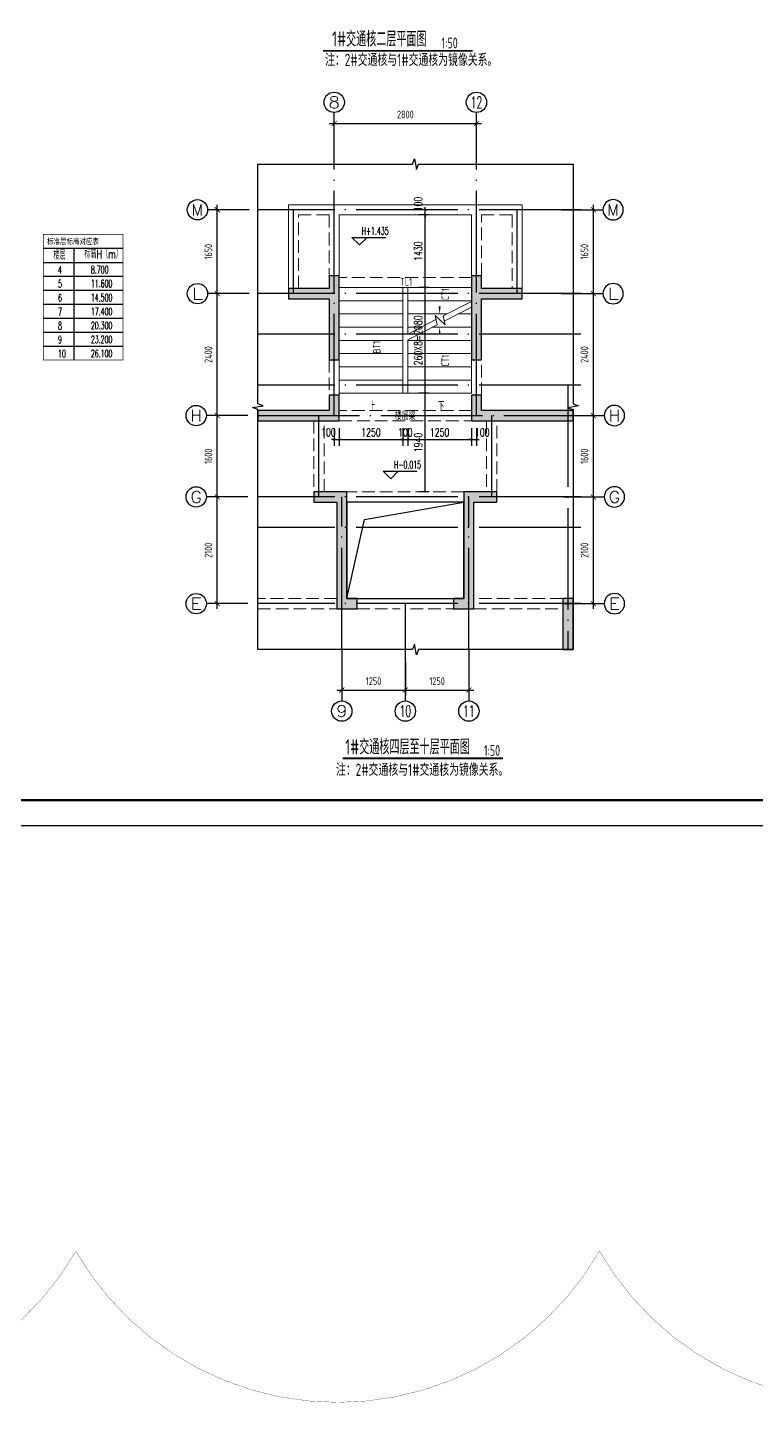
# Model space of a CAD drawing. Extents: x -461650 to 361314, y 245336 to 769729.
# Drawn here: x 219629 to 233973, y 692722 to 719778 of the extents above; entities that cross this region are included whole.
import ezdxf
from ezdxf.enums import TextEntityAlignment as Align

# ---------------------------------------------------------------- set-up
doc = ezdxf.new("R2010")
doc.units = 0
doc.header["$LTSCALE"] = 1000
doc.linetypes.add('DASH', pattern=[0.35, 0.25, -0.1])
doc.linetypes.add('DOTE', pattern=[2.42, 2, -0.2, 0.02, -0.2])
doc.layers.get('0').update_dxf_attribs({"linetype": 'CONTINUOUS'})
doc.layers.get('DEFPOINTS').update_dxf_attribs({"linetype": 'CONTINUOUS'})
for name, color, linetype in [('-TK', 7, 'CONTINUOUS'), ('A-AXIS_TEXT', 7, 'CONTINUOUS'), ('A-DOTE', 10, 'DOTE'), ('AXIS', 3, 'CONTINUOUS'), ('C-Sheet-图框', 101, 'CONTINUOUS'), ('DIM_ELEV', 3, 'CONTINUOUS'), ('DIM_SYMB', 3, 'CONTINUOUS'), ('PUB_TEXT', 2, 'CONTINUOUS'), ('S-D洞口', 4, 'CONTINUOUS'), ('S-L主梁线', 4, 'DASH'), ('S-Q墙填充', 252, 'CONTINUOUS'), ('S-Q墙实线', 6, 'CONTINUOUS'), ('S-Y一般标注', 3, 'CONTINUOUS'), ('TEXT', 2, 'CONTINUOUS'), ('尺寸标注', 86, 'CONTINUOUS')]:
    doc.layers.add(name, color=color, linetype=linetype)
doc.layers.add('AXIS_TEXT', color=7, linetype='CONTINUOUS', lineweight=20)
doc.layers.add('STAIR', color=2, linetype='CONTINUOUS', lineweight=18)
doc.layers.add('审图修改', color=2, linetype='CONTINUOUS', plot=False)
doc.styles.add('_TCH_AXIS', font='COMPLEX', dxfattribs={"bigfont": 'GBCBIG'})
doc.styles.add('_TCH_DIM', font='SIMPLEX.shx', dxfattribs={"width": 0.7, "bigfont": 'GBCBIG.shx'})
doc.styles.add('_TCH_DIM_T3', font='SIMPLEX', dxfattribs={"width": 0.705882, "bigfont": 'GBCBIG'})
doc.styles.add('COMPLEX', font='COMPLEX')
doc.styles.add('TSSD_DIMENSION', font='Tssdeng.shx', dxfattribs={"width": 0.7, "bigfont": 'tssdchn.shx'})
doc.styles.add('TSSD_REIN', font='tssdeng.shx', dxfattribs={"width": 0.7, "height": 300, "bigfont": 'tssdchn.shx'})
doc.styles.add('宋体', font='', dxfattribs={"height": 50})
doc.styles.get('宋体').set_extended_font_data('SimSun')
doc.dimstyles.new('_TCH_ARCH&&50', dxfattribs={"dimtxt": 157.5, "dimasz": 50, "dimexe": 125, "dimexo": 150, "dimgap": 58.75, "dimtad": 1, "dimdec": 0, "dimzin": 0, "dimdsep": 46, "dimtxsty": '_TCH_DIM_T3', "dimblk": 'ARCHTICK', "dimcen": 0.09, "dimclrt": 7, "dimazin": 0, "dimtfac": 1, "dimtdec": 0, "dimtix": 1, "dimtmove": 2, "dimatfit": 3, "dimldrblk": 'ARCHTICK', "dimfxl": 0, "dimtolj": 1, "dimtzin": 0, "dimarcsym": 0})
doc.dimstyles.new('TSSD_100_100$0', dxfattribs={"dimtxt": 300, "dimasz": 80, "dimexe": 100, "dimexo": 250, "dimgap": 100, "dimtad": 1, "dimdec": 0, "dimzin": 0, "dimdsep": 46, "dimtxsty": 'TSSD_DIMENSION', "dimblk": 'ARCHTICK', "dimcen": 0, "dimdle": 100, "dimclrd": 3, "dimclre": 3, "dimclrt": 7, "dimadec": 0, "dimazin": 0, "dimtfac": 1, "dimtdec": 0, "dimtix": 1, "dimtmove": 2, "dimatfit": 3, "dimldrblk": 'ARCHTICK', "dimfxl": 0, "dimtolj": 1, "dimtzin": 0, "dimarcsym": 0})

# ---------------------------------------------------------------- blocks, each defined once
blk = doc.blocks.new('_ArchTick')
at = {"color": 0, "linetype": 'ByBlock', "const_width": 0.15}
blk.add_lwpolyline([(-0.5, -0.5), (0.5, 0.5)], dxfattribs=at)
blk = doc.blocks.new('*D1391')
at = {"layer": 'DEFPOINTS', "color": 0}
for p in [(228363, 712041), (228463, 712041), (228463, 711674)]:
    blk.add_point(p, dxfattribs=at)
at = {"layer": '尺寸标注', "color": 0, "lineweight": -2}
for p, q in [((228363, 711891), (228363, 711549)), ((228463, 711891), (228463, 711549)), ((228363, 711674), (228313, 711674)), ((228363, 711674), (228463, 711674)), ((228463, 711674), (228513, 711674))]:
    blk.add_line(p, q, dxfattribs=at)
at = {"layer": '尺寸标注', "color": 0, "lineweight": -2, "xscale": 50, "yscale": 50, "zscale": 50}
blk.add_blockref('_ArchTick', (228363, 711674), dxfattribs=at)
at = {"layer": '尺寸标注', "color": 0, "lineweight": -2, "xscale": 50, "yscale": 50, "zscale": 50, "rotation": 180}
blk.add_blockref('_ArchTick', (228463, 711674), dxfattribs=at)
at = {"layer": '尺寸标注', "color": 7, "insert": (228577, 711811), "char_height": 157.5, "attachment_point": 5, "style": '_TCH_DIM_T3'}
blk.add_mtext('\\A1;100', dxfattribs=at)
blk = doc.blocks.new('*D1392')
at = {"layer": 'DEFPOINTS', "color": 0}
for p in [(227113, 712041), (228363, 712041), (228363, 711674)]:
    blk.add_point(p, dxfattribs=at)
at = {"layer": '尺寸标注', "color": 0, "lineweight": -2}
for p, q in [((227113, 711891), (227113, 711549)), ((228363, 711891), (228363, 711549)), ((227113, 711674), (228363, 711674))]:
    blk.add_line(p, q, dxfattribs=at)
at = {"layer": '尺寸标注', "color": 0, "lineweight": -2, "xscale": 50, "yscale": 50, "zscale": 50, "rotation": 180}
blk.add_blockref('_ArchTick', (227113, 711674), dxfattribs=at)
at = {"layer": '尺寸标注', "color": 0, "lineweight": -2, "xscale": 50, "yscale": 50, "zscale": 50}
blk.add_blockref('_ArchTick', (228363, 711674), dxfattribs=at)
at = {"layer": '尺寸标注', "color": 7, "insert": (227738, 711811), "char_height": 157.5, "attachment_point": 5, "style": '_TCH_DIM_T3'}
blk.add_mtext('\\A1;1250', dxfattribs=at)
blk = doc.blocks.new('*D1393')
at = {"layer": 'DEFPOINTS', "color": 0}
for p in [(227013, 712041), (227113, 712041), (227113, 711674)]:
    blk.add_point(p, dxfattribs=at)
at = {"layer": '尺寸标注', "color": 0, "lineweight": -2}
for p, q in [((227013, 711891), (227013, 711549)), ((227113, 711891), (227113, 711549)), ((227013, 711674), (226963, 711674)), ((227013, 711674), (227113, 711674)), ((227113, 711674), (227163, 711674))]:
    blk.add_line(p, q, dxfattribs=at)
at = {"layer": '尺寸标注', "color": 0, "lineweight": -2, "xscale": 50, "yscale": 50, "zscale": 50}
blk.add_blockref('_ArchTick', (227013, 711674), dxfattribs=at)
at = {"layer": '尺寸标注', "color": 0, "lineweight": -2, "xscale": 50, "yscale": 50, "zscale": 50, "rotation": 180}
blk.add_blockref('_ArchTick', (227113, 711674), dxfattribs=at)
at = {"layer": '尺寸标注', "color": 7, "insert": (227063, 711811), "char_height": 157.5, "attachment_point": 5, "style": '_TCH_DIM_T3'}
blk.add_mtext('\\A1;100', dxfattribs=at)
blk = doc.blocks.new('*D1394')
at = {"layer": 'DEFPOINTS', "color": 0}
for p in [(225763, 712041), (227013, 712041), (227013, 711674)]:
    blk.add_point(p, dxfattribs=at)
at = {"layer": '尺寸标注', "color": 0, "lineweight": -2}
for p, q in [((225763, 711891), (225763, 711549)), ((227013, 711891), (227013, 711549)), ((225763, 711674), (227013, 711674))]:
    blk.add_line(p, q, dxfattribs=at)
at = {"layer": '尺寸标注', "color": 0, "lineweight": -2, "xscale": 50, "yscale": 50, "zscale": 50, "rotation": 180}
blk.add_blockref('_ArchTick', (225763, 711674), dxfattribs=at)
at = {"layer": '尺寸标注', "color": 0, "lineweight": -2, "xscale": 50, "yscale": 50, "zscale": 50}
blk.add_blockref('_ArchTick', (227013, 711674), dxfattribs=at)
at = {"layer": '尺寸标注', "color": 7, "insert": (226388, 711811), "char_height": 157.5, "attachment_point": 5, "style": '_TCH_DIM_T3'}
blk.add_mtext('\\A1;1250', dxfattribs=at)
blk = doc.blocks.new('*D1395')
at = {"layer": 'DEFPOINTS', "color": 0}
for p in [(225663, 712041), (225763, 712041), (225763, 711674)]:
    blk.add_point(p, dxfattribs=at)
at = {"layer": '尺寸标注', "color": 0, "lineweight": -2}
for p, q in [((225663, 711891), (225663, 711549)), ((225763, 711891), (225763, 711549)), ((225663, 711674), (225613, 711674)), ((225663, 711674), (225763, 711674)), ((225763, 711674), (225813, 711674))]:
    blk.add_line(p, q, dxfattribs=at)
at = {"layer": '尺寸标注', "color": 0, "lineweight": -2, "xscale": 50, "yscale": 50, "zscale": 50}
blk.add_blockref('_ArchTick', (225663, 711674), dxfattribs=at)
at = {"layer": '尺寸标注', "color": 0, "lineweight": -2, "xscale": 50, "yscale": 50, "zscale": 50, "rotation": 180}
blk.add_blockref('_ArchTick', (225763, 711674), dxfattribs=at)
at = {"layer": '尺寸标注', "color": 7, "insert": (225550, 711811), "char_height": 157.5, "attachment_point": 5, "style": '_TCH_DIM_T3'}
blk.add_mtext('\\A1;100', dxfattribs=at)
blk = doc.blocks.new('*D1396')
at = {"layer": 'DEFPOINTS', "color": 0}
for p in [(227454, 716191), (227682, 716191), (227682, 716091)]:
    blk.add_point(p, dxfattribs=at)
at = {"layer": '尺寸标注', "color": 0, "lineweight": -2}
for p, q in [((227532, 716191), (227329, 716191)), ((227454, 716191), (227454, 716241)), ((227454, 716091), (227454, 716191)), ((227532, 716091), (227329, 716091)), ((227454, 716091), (227454, 716041))]:
    blk.add_line(p, q, dxfattribs=at)
at = {"layer": '尺寸标注', "color": 0, "lineweight": -2, "xscale": 50, "yscale": 50, "zscale": 50}
for p, rotation in [((227454, 716191), 270), ((227454, 716091), 90)]:
    blk.add_blockref('_ArchTick', p, dxfattribs=dict(at, rotation=rotation))
at = {"layer": '尺寸标注', "color": 7, "insert": (227316, 716304), "char_height": 157.5, "attachment_point": 5, "rotation": 90, "style": '_TCH_DIM_T3'}
blk.add_mtext('\\A1;100', dxfattribs=at)
blk = doc.blocks.new('*D1397')
at = {"layer": 'DEFPOINTS', "color": 0}
for p in [(227454, 716091), (227682, 716091), (227682, 714661)]:
    blk.add_point(p, dxfattribs=at)
at = {"layer": '尺寸标注', "color": 0, "lineweight": -2}
for p, q in [((227532, 716091), (227329, 716091)), ((227454, 714661), (227454, 716091)), ((227532, 714661), (227329, 714661))]:
    blk.add_line(p, q, dxfattribs=at)
at = {"layer": '尺寸标注', "color": 0, "lineweight": -2, "xscale": 50, "yscale": 50, "zscale": 50}
for p, rotation in [((227454, 716091), 90), ((227454, 714661), 270)]:
    blk.add_blockref('_ArchTick', p, dxfattribs=dict(at, rotation=rotation))
at = {"layer": '尺寸标注', "color": 7, "insert": (227316, 715376), "char_height": 157.5, "attachment_point": 5, "rotation": 90, "style": '_TCH_DIM_T3'}
blk.add_mtext('\\A1;1430', dxfattribs=at)
blk = doc.blocks.new('*D1398')
at = {"layer": 'DEFPOINTS', "color": 0}
for p in [(227454, 714661), (227682, 714661), (227682, 712581)]:
    blk.add_point(p, dxfattribs=at)
at = {"layer": '尺寸标注', "color": 0, "lineweight": -2}
for p, q in [((227532, 714661), (227329, 714661)), ((227454, 712581), (227454, 714661)), ((227532, 712581), (227329, 712581))]:
    blk.add_line(p, q, dxfattribs=at)
at = {"layer": '尺寸标注', "color": 0, "lineweight": -2, "xscale": 50, "yscale": 50, "zscale": 50}
for p, rotation in [((227454, 714661), 90), ((227454, 712581), 270)]:
    blk.add_blockref('_ArchTick', p, dxfattribs=dict(at, rotation=rotation))
at = {"layer": '尺寸标注', "color": 7, "insert": (227316, 713621), "char_height": 157.5, "attachment_point": 5, "rotation": 90, "style": '_TCH_DIM_T3'}
blk.add_mtext('\\A1;260X8=2080', dxfattribs=at)
blk = doc.blocks.new('*D1399')
at = {"layer": 'DEFPOINTS', "color": 0}
for p in [(227454, 712581), (227682, 712581), (227682, 710641)]:
    blk.add_point(p, dxfattribs=at)
at = {"layer": '尺寸标注', "color": 0, "lineweight": -2}
for p, q in [((227532, 712581), (227329, 712581)), ((227454, 710641), (227454, 712581)), ((227532, 710641), (227329, 710641))]:
    blk.add_line(p, q, dxfattribs=at)
at = {"layer": '尺寸标注', "color": 0, "lineweight": -2, "xscale": 50, "yscale": 50, "zscale": 50}
for p, rotation in [((227454, 712581), 90), ((227454, 710641), 270)]:
    blk.add_blockref('_ArchTick', p, dxfattribs=dict(at, rotation=rotation))
at = {"layer": '尺寸标注', "color": 7, "insert": (227316, 711611), "char_height": 157.5, "attachment_point": 5, "rotation": 90, "style": '_TCH_DIM_T3'}
blk.add_mtext('\\A1;1940', dxfattribs=at)
blk = doc.blocks.new('20210810.16290393')
at = {"layer": 'STAIR'}
for p, q in [((2600, 3510), (0, 3510)), ((0, 3510), (0, 2080)), ((2600, 2080), (2600, 3510)), ((0, 0), (0, 2080)), ((0, 2080), (1250, 2080)), ((0, 2080), (2600, 2080)), ((1250, 0), (1250, 2080)), ((1250, 0), (1250, 2080)), ((2600, 2080), (1350, 2080)), ((1350, 2080), (1350, 1165)), ((1350, 2080), (1350, 1165)), ((2600, 2080), (2600, 1807)), ((0, 1820), (1250, 1820)), ((2600, 1820), (1350, 1820)), ((2600, 1807), (2044, 1522)), ((2600, 1695), (2066, 1420)), ((2600, 1695), (2600, 0)), ((0, 1560), (1250, 1560)), ((2119, 1560), (1350, 1560)), ((1902, 1449), (1350, 1165)), ((2082, 1347), (1884, 1530)), ((1884, 1530), (1924, 1347)), ((2044, 1522), (2082, 1347)), ((2600, 1560), (2338, 1560)), ((0, 1300), (1250, 1300)), ((1924, 1347), (1350, 1053)), ((1612, 1300), (1350, 1300)), ((2600, 1300), (1831, 1300)), ((0, 1040), (1250, 1040)), ((1350, 1053), (1350, 0)), ((1350, 1053), (1350, 0)), ((2600, 1040), (1350, 1040)), ((0, 780), (1250, 780)), ((2600, 780), (1350, 780)), ((0, 520), (1250, 520)), ((2600, 520), (1350, 520)), ((0, 260), (1250, 260)), ((2600, 0), (0, 0)), ((2600, 260), (1350, 260))]:
    blk.add_line(p, q, dxfattribs=at)
blk = doc.blocks.new('A$C4D992532')
at = {"layer": 'C-Sheet-图框', "color": 0}
for p, q in [((-872, 1100), (-89, 1100)), ((-872, 1100), (-89, 1100)), ((-572, 1100), (-572, 0)), ((-872, 962), (-89, 962)), ((-872, 825), (-89, 825)), ((-872, 687), (-89, 687)), ((-872, 550), (-89, 550)), ((-872, 412), (-89, 412)), ((-872, 275), (-89, 275)), ((-872, 137), (-89, 137))]:
    blk.add_line(p, q, dxfattribs=at)
at = {"layer": 'C-Sheet-图框', "color": 0, "const_width": 6}
blk.add_lwpolyline([(-872, 0), (-89, 0), (-89, 1237), (-872, 1237)], close=True, dxfattribs=at)
at = {"layer": 'PUB_TEXT', "color": 2, "style": '宋体', "width": 0.8}
blk.add_text('标准层标高对应表', height=57, dxfattribs=at).set_placement((-836, 1140))
at = {"layer": 'PUB_TEXT', "style": '_TCH_DIM'}
for s, height, width, p in [('楼层', 84.4, 0.7, (-773, 989)), ('标高H（m）', 84.4, 0.7, (-468, 1001)), ('4', 74.4, 0.494118, (-728, 851)), ('8.700', 74.4, 0.494118, (-405, 853)), ('5', 74.4, 0.494118, (-728, 714)), ('11.600', 74.4, 0.494118, (-405, 716)), ('6', 74.4, 0.494118, (-728, 576)), ('14.500', 74.4, 0.494118, (-405, 578)), ('7', 74.4, 0.494118, (-728, 439)), ('17.400', 74.4, 0.494118, (-405, 441)), ('8', 74.4, 0.494118, (-728, 301)), ('20.300', 74.4, 0.494118, (-405, 303)), ('9', 74.4, 0.494118, (-728, 164)), ('23.200', 74.4, 0.494118, (-405, 166)), ('10', 74.4, 0.494118, (-728, 26)), ('26.100', 74.4, 0.494118, (-405, 28))]:
    blk.add_text(s, height=height, dxfattribs=dict(at, width=width)).set_placement(p)
blk = doc.blocks.new('A1')
blk.add_lwpolyline([(0, 59400), (0, 0), (84100, 0), (84100, 59400)], close=True)
at = {"const_width": 100}
blk.add_lwpolyline([(2500, 58400), (2500, 1000), (83100, 1000), (83100, 58400)], close=True, dxfattribs=at)
blk = doc.blocks.new('*D410')
at = {"layer": 'DEFPOINTS', "color": 0}
for p in [(547252, 151814), (544452, 151014), (547252, 151014)]:
    blk.add_point(p, dxfattribs=at)
at = {"layer": 'S-Y一般标注', "color": 0, "lineweight": -2}
for p, q in [((544352, 151814), (547352, 151814)), ((544452, 151264), (544452, 151914)), ((547252, 151264), (547252, 151914))]:
    blk.add_line(p, q, dxfattribs=at)
at = {"layer": 'S-Y一般标注', "color": 0, "lineweight": -2, "xscale": 100, "yscale": 100, "zscale": 100, "rotation": 180}
blk.add_blockref('_ArchTick', (544452, 151814), dxfattribs=at)
at = {"layer": 'S-Y一般标注', "color": 0, "lineweight": -2, "xscale": 100, "yscale": 100, "zscale": 100}
blk.add_blockref('_ArchTick', (547252, 151814), dxfattribs=at)
at = {"layer": 'S-Y一般标注', "color": 7, "insert": (545852, 151989), "char_height": 150, "attachment_point": 5, "style": 'TSSD_DIMENSION'}
blk.add_mtext('\\A1;2800', dxfattribs=at)
blk = doc.blocks.new('ArchTick')
at = {"color": 0, "linetype": 'ByBlock', "lineweight": -2, "const_width": 0.075}
blk.add_lwpolyline([(-0.25, -0.25), (0.25, 0.25)], dxfattribs=at)
blk = doc.blocks.new('*D411')
at = {"layer": 'DEFPOINTS', "color": 0}
for p in [(542152, 144464), (542952, 144464), (542952, 142364)]:
    blk.add_point(p, dxfattribs=at)
at = {"layer": 'S-Y一般标注', "color": 0, "lineweight": -2}
for p, q in [((542152, 142264), (542152, 144564)), ((542702, 144464), (542052, 144464)), ((542702, 142364), (542052, 142364))]:
    blk.add_line(p, q, dxfattribs=at)
at = {"layer": 'S-Y一般标注', "color": 0, "lineweight": -2, "xscale": 100, "yscale": 100, "zscale": 100}
for p, rotation in [((542152, 144464), 90), ((542152, 142364), 270)]:
    blk.add_blockref('_ArchTick', p, dxfattribs=dict(at, rotation=rotation))
at = {"layer": 'S-Y一般标注', "color": 7, "insert": (541977, 143414), "char_height": 150, "attachment_point": 5, "rotation": 90, "style": 'TSSD_DIMENSION'}
blk.add_mtext('\\A1;2100', dxfattribs=at)
blk = doc.blocks.new('*D412')
at = {"layer": 'DEFPOINTS', "color": 0}
for p in [(542152, 146064), (542952, 146064), (542952, 144464)]:
    blk.add_point(p, dxfattribs=at)
at = {"layer": 'S-Y一般标注', "color": 0, "lineweight": -2}
for p, q in [((542152, 144364), (542152, 146164)), ((542702, 146064), (542052, 146064)), ((542702, 144464), (542052, 144464))]:
    blk.add_line(p, q, dxfattribs=at)
at = {"layer": 'S-Y一般标注', "color": 0, "lineweight": -2, "xscale": 100, "yscale": 100, "zscale": 100}
for p, rotation in [((542152, 146064), 90), ((542152, 144464), 270)]:
    blk.add_blockref('_ArchTick', p, dxfattribs=dict(at, rotation=rotation))
at = {"layer": 'S-Y一般标注', "color": 7, "insert": (541977, 145264), "char_height": 150, "attachment_point": 5, "rotation": 90, "style": 'TSSD_DIMENSION'}
blk.add_mtext('\\A1;1600', dxfattribs=at)
blk = doc.blocks.new('*D413')
at = {"layer": 'DEFPOINTS', "color": 0}
for p in [(542152, 148464), (542952, 148464), (542952, 146064)]:
    blk.add_point(p, dxfattribs=at)
at = {"layer": 'S-Y一般标注', "color": 0, "lineweight": -2}
for p, q in [((542152, 145964), (542152, 148564)), ((542702, 148464), (542052, 148464)), ((542702, 146064), (542052, 146064))]:
    blk.add_line(p, q, dxfattribs=at)
at = {"layer": 'S-Y一般标注', "color": 0, "lineweight": -2, "xscale": 100, "yscale": 100, "zscale": 100}
for p, rotation in [((542152, 148464), 90), ((542152, 146064), 270)]:
    blk.add_blockref('_ArchTick', p, dxfattribs=dict(at, rotation=rotation))
at = {"layer": 'S-Y一般标注', "color": 7, "insert": (541977, 147264), "char_height": 150, "attachment_point": 5, "rotation": 90, "style": 'TSSD_DIMENSION'}
blk.add_mtext('\\A1;2400', dxfattribs=at)
blk = doc.blocks.new('*D414')
at = {"layer": 'DEFPOINTS', "color": 0}
for p in [(544602, 141464), (545852, 141464), (545852, 140664)]:
    blk.add_point(p, dxfattribs=at)
at = {"layer": 'S-Y一般标注', "color": 0, "lineweight": -2}
for p, q in [((544602, 141214), (544602, 140564)), ((545852, 141214), (545852, 140564)), ((544502, 140664), (545952, 140664))]:
    blk.add_line(p, q, dxfattribs=at)
at = {"layer": 'S-Y一般标注', "color": 0, "lineweight": -2, "xscale": 100, "yscale": 100, "zscale": 100, "rotation": 180}
blk.add_blockref('_ArchTick', (544602, 140664), dxfattribs=at)
at = {"layer": 'S-Y一般标注', "color": 0, "lineweight": -2, "xscale": 100, "yscale": 100, "zscale": 100}
blk.add_blockref('_ArchTick', (545852, 140664), dxfattribs=at)
at = {"layer": 'S-Y一般标注', "color": 7, "insert": (545227, 140839), "char_height": 150, "attachment_point": 5, "style": 'TSSD_DIMENSION'}
blk.add_mtext('\\A1;1250', dxfattribs=at)
blk = doc.blocks.new('*D415')
at = {"layer": 'DEFPOINTS', "color": 0}
for p in [(542152, 150114), (542952, 150114), (542952, 148464)]:
    blk.add_point(p, dxfattribs=at)
at = {"layer": 'S-Y一般标注', "color": 0, "lineweight": -2}
for p, q in [((542152, 148364), (542152, 150214)), ((542702, 150114), (542052, 150114)), ((542702, 148464), (542052, 148464))]:
    blk.add_line(p, q, dxfattribs=at)
at = {"layer": 'S-Y一般标注', "color": 0, "lineweight": -2, "xscale": 100, "yscale": 100, "zscale": 100}
for p, rotation in [((542152, 150114), 90), ((542152, 148464), 270)]:
    blk.add_blockref('_ArchTick', p, dxfattribs=dict(at, rotation=rotation))
at = {"layer": 'S-Y一般标注', "color": 7, "insert": (541977, 149289), "char_height": 150, "attachment_point": 5, "rotation": 90, "style": 'TSSD_DIMENSION'}
blk.add_mtext('\\A1;1650', dxfattribs=at)
blk = doc.blocks.new('*D416')
at = {"layer": 'DEFPOINTS', "color": 0}
for p in [(545852, 141464), (547102, 141464), (547102, 140664)]:
    blk.add_point(p, dxfattribs=at)
at = {"layer": 'S-Y一般标注', "color": 0, "lineweight": -2}
for p, q in [((545852, 141214), (545852, 140564)), ((547102, 141214), (547102, 140564)), ((545752, 140664), (547202, 140664))]:
    blk.add_line(p, q, dxfattribs=at)
at = {"layer": 'S-Y一般标注', "color": 0, "lineweight": -2, "xscale": 100, "yscale": 100, "zscale": 100, "rotation": 180}
blk.add_blockref('_ArchTick', (545852, 140664), dxfattribs=at)
at = {"layer": 'S-Y一般标注', "color": 0, "lineweight": -2, "xscale": 100, "yscale": 100, "zscale": 100}
blk.add_blockref('_ArchTick', (547102, 140664), dxfattribs=at)
at = {"layer": 'S-Y一般标注', "color": 7, "insert": (546477, 140839), "char_height": 150, "attachment_point": 5, "style": 'TSSD_DIMENSION'}
blk.add_mtext('\\A1;1250', dxfattribs=at)
blk = doc.blocks.new('_AXISO')
blk.add_circle((0, 0), 0.5)
at = {"layer": 'A-AXIS_TEXT', "style": 'COMPLEX', "width": 1.041667}
blk.add_attdef('A', text='', height=0.56, dxfattribs=at).set_placement((-0.25, -0.28), (0.25, -0.28), align=Align.FIT)
blk = doc.blocks.new('*D418')
at = {"layer": 'DEFPOINTS', "color": 0}
for p in [(548751, 144464), (549551, 144464), (548751, 142364)]:
    blk.add_point(p, dxfattribs=at)
at = {"layer": 'S-Y一般标注', "color": 0, "lineweight": -2}
for p, q in [((549551, 142264), (549551, 144564)), ((549001, 144464), (549651, 144464)), ((549001, 142364), (549651, 142364))]:
    blk.add_line(p, q, dxfattribs=at)
at = {"layer": 'S-Y一般标注', "color": 0, "lineweight": -2, "xscale": 100, "yscale": 100, "zscale": 100}
for p, rotation in [((549551, 144464), 90), ((549551, 142364), 270)]:
    blk.add_blockref('_ArchTick', p, dxfattribs=dict(at, rotation=rotation))
at = {"layer": 'S-Y一般标注', "color": 7, "insert": (549376, 143414), "char_height": 150, "attachment_point": 5, "rotation": 90, "style": 'TSSD_DIMENSION'}
blk.add_mtext('\\A1;2100', dxfattribs=at)
blk = doc.blocks.new('*D419')
at = {"layer": 'DEFPOINTS', "color": 0}
for p in [(548751, 146064), (549551, 146064), (548751, 144464)]:
    blk.add_point(p, dxfattribs=at)
at = {"layer": 'S-Y一般标注', "color": 0, "lineweight": -2}
for p, q in [((549551, 144364), (549551, 146164)), ((549001, 146064), (549651, 146064)), ((549001, 144464), (549651, 144464))]:
    blk.add_line(p, q, dxfattribs=at)
at = {"layer": 'S-Y一般标注', "color": 0, "lineweight": -2, "xscale": 100, "yscale": 100, "zscale": 100}
for p, rotation in [((549551, 146064), 90), ((549551, 144464), 270)]:
    blk.add_blockref('_ArchTick', p, dxfattribs=dict(at, rotation=rotation))
at = {"layer": 'S-Y一般标注', "color": 7, "insert": (549376, 145264), "char_height": 150, "attachment_point": 5, "rotation": 90, "style": 'TSSD_DIMENSION'}
blk.add_mtext('\\A1;1600', dxfattribs=at)
blk = doc.blocks.new('*D420')
at = {"layer": 'DEFPOINTS', "color": 0}
for p in [(548751, 148464), (549551, 148464), (548751, 146064)]:
    blk.add_point(p, dxfattribs=at)
at = {"layer": 'S-Y一般标注', "color": 0, "lineweight": -2}
for p, q in [((549551, 145964), (549551, 148564)), ((549001, 148464), (549651, 148464)), ((549001, 146064), (549651, 146064))]:
    blk.add_line(p, q, dxfattribs=at)
at = {"layer": 'S-Y一般标注', "color": 0, "lineweight": -2, "xscale": 100, "yscale": 100, "zscale": 100}
for p, rotation in [((549551, 148464), 90), ((549551, 146064), 270)]:
    blk.add_blockref('_ArchTick', p, dxfattribs=dict(at, rotation=rotation))
at = {"layer": 'S-Y一般标注', "color": 7, "insert": (549376, 147264), "char_height": 150, "attachment_point": 5, "rotation": 90, "style": 'TSSD_DIMENSION'}
blk.add_mtext('\\A1;2400', dxfattribs=at)
blk = doc.blocks.new('*D417')
at = {"layer": 'DEFPOINTS', "color": 0}
for p in [(548751, 150114), (549551, 150114), (548751, 148464)]:
    blk.add_point(p, dxfattribs=at)
at = {"layer": 'S-Y一般标注', "color": 0, "lineweight": -2}
for p, q in [((549551, 148364), (549551, 150214)), ((549001, 150114), (549651, 150114)), ((549001, 148464), (549651, 148464))]:
    blk.add_line(p, q, dxfattribs=at)
at = {"layer": 'S-Y一般标注', "color": 0, "lineweight": -2, "xscale": 100, "yscale": 100, "zscale": 100}
for p, rotation in [((549551, 150114), 90), ((549551, 148464), 270)]:
    blk.add_blockref('_ArchTick', p, dxfattribs=dict(at, rotation=rotation))
at = {"layer": 'S-Y一般标注', "color": 7, "insert": (549376, 149289), "char_height": 150, "attachment_point": 5, "rotation": 90, "style": 'TSSD_DIMENSION'}
blk.add_mtext('\\A1;1650', dxfattribs=at)
blk = doc.blocks.new('20210810.17493656')
at = {"layer": 'AXIS'}
for p, q in [((2914.6, 10964.4), (2914.6, 11979)), ((5714.6, 10964.4), (5714.6, 11979)), ((1239.6, 10064.4), (425, 10064.4)), ((7389, 10064.4), (8203.6, 10064.4)), ((1239.6, 8414.4), (425, 8414.4)), ((7389, 8414.4), (8203.6, 8414.4)), ((1214.6, 6014.6), (400, 6014.6)), ((7414, 6014.6), (8228.6, 6014.6)), ((1214.6, 4414.4), (400, 4414.4)), ((7414, 4414.4), (8228.6, 4414.4)), ((1214.6, 2314.4), (400, 2314.4)), ((7414, 2314.4), (8228.6, 2314.4)), ((3065.1, 1414.6), (3065.1, 400)), ((4314.6, 1414.6), (4314.6, 400)), ((5565.1, 1414.6), (5565.1, 400))]:
    blk.add_line(p, q, dxfattribs=at)
ref = blk.add_blockref('_AXISO', (2914.6, 12179), dxfattribs=dict(at, xscale=400, yscale=400, zscale=400))
ref.add_attrib('A', '8', dxfattribs={"layer": 'AXIS_TEXT', "height": 226.3, "style": '_TCH_AXIS', "width": 1.5}).set_placement((2801.5, 12065.8), (3027.8, 12065.8), align=Align.FIT)
ref = blk.add_blockref('_AXISO', (5714.6, 12179), dxfattribs=dict(at, xscale=400, yscale=400, zscale=400))
ref.add_attrib('A', '12', dxfattribs={"layer": 'AXIS_TEXT', "height": 226.27, "style": '_TCH_AXIS', "width": 0.724138}).set_placement((5601.5, 12065.8), (5827.8, 12065.8), align=Align.FIT)
ref = blk.add_blockref('_AXISO', (225, 10064.4), dxfattribs=dict(at, xscale=400, yscale=400, zscale=400))
ref.add_attrib('A', 'M', dxfattribs={"layer": 'AXIS_TEXT', "height": 226.3, "style": '_TCH_AXIS'}).set_placement((111.9, 9951.2), (338.1, 9951.2), align=Align.FIT)
ref = blk.add_blockref('_AXISO', (8403.6, 10064.4), dxfattribs=dict(at, xscale=-400, yscale=400, zscale=400))
ref.add_attrib('A', 'M', dxfattribs={"layer": 'AXIS_TEXT', "height": 226.3, "style": '_TCH_AXIS'}).set_placement((8290.4, 9951.2), (8516.7, 9951.2), align=Align.FIT)
ref = blk.add_blockref('_AXISO', (225, 8414.4), dxfattribs=dict(at, xscale=400, yscale=400, zscale=400))
ref.add_attrib('A', 'L', dxfattribs={"layer": 'AXIS_TEXT', "height": 226.3, "style": '_TCH_AXIS', "width": 1.4}).set_placement((111.9, 8301.2), (338.1, 8301.2), align=Align.FIT)
ref = blk.add_blockref('_AXISO', (8403.6, 8414.4), dxfattribs=dict(at, xscale=-400, yscale=400, zscale=400))
ref.add_attrib('A', 'L', dxfattribs={"layer": 'AXIS_TEXT', "height": 226.3, "style": '_TCH_AXIS', "width": 1.4}).set_placement((8290.4, 8301.2), (8516.7, 8301.2), align=Align.FIT)
ref = blk.add_blockref('_AXISO', (200, 6014.6), dxfattribs=dict(at, xscale=400, yscale=400, zscale=400))
ref.add_attrib('A', 'H', dxfattribs={"layer": 'AXIS_TEXT', "height": 226.3, "style": '_TCH_AXIS', "width": 1.05}).set_placement((86.9, 5901.5), (313.1, 5901.5), align=Align.FIT)
ref = blk.add_blockref('_AXISO', (8428.6, 6014.6), dxfattribs=dict(at, xscale=-400, yscale=400, zscale=400))
ref.add_attrib('A', 'H', dxfattribs={"layer": 'AXIS_TEXT', "height": 226.3, "style": '_TCH_AXIS', "width": 1.05}).set_placement((8315.4, 5901.5), (8541.7, 5901.5), align=Align.FIT)
ref = blk.add_blockref('_AXISO', (200, 4414.4), dxfattribs=dict(at, xscale=400, yscale=400, zscale=400))
ref.add_attrib('A', 'G', dxfattribs={"layer": 'AXIS_TEXT', "height": 226.3, "style": '_TCH_AXIS', "width": 1.166667}).set_placement((86.9, 4301.2), (313.1, 4301.2), align=Align.FIT)
ref = blk.add_blockref('_AXISO', (8428.6, 4414.4), dxfattribs=dict(at, xscale=-400, yscale=400, zscale=400))
ref.add_attrib('A', 'G', dxfattribs={"layer": 'AXIS_TEXT', "height": 226.3, "style": '_TCH_AXIS', "width": 1.166667}).set_placement((8315.4, 4301.2), (8541.7, 4301.2), align=Align.FIT)
ref = blk.add_blockref('_AXISO', (200, 2314.4), dxfattribs=dict(at, xscale=400, yscale=400, zscale=400))
ref.add_attrib('A', 'E', dxfattribs={"layer": 'AXIS_TEXT', "height": 226.3, "style": '_TCH_AXIS', "width": 1.3125}).set_placement((86.9, 2201.2), (313.1, 2201.2), align=Align.FIT)
ref = blk.add_blockref('_AXISO', (8428.6, 2314.4), dxfattribs=dict(at, xscale=-400, yscale=400, zscale=400))
ref.add_attrib('A', 'E', dxfattribs={"layer": 'AXIS_TEXT', "height": 226.3, "style": '_TCH_AXIS', "width": 1.3125}).set_placement((8315.4, 2201.2), (8541.7, 2201.2), align=Align.FIT)
ref = blk.add_blockref('_AXISO', (3065.1, 200), dxfattribs=dict(at, xscale=400, yscale=400, zscale=400))
ref.add_attrib('A', '9', dxfattribs={"layer": 'AXIS_TEXT', "height": 226.3, "style": '_TCH_AXIS', "width": 1.5}).set_placement((2952, 86.9), (3178.2, 86.9), align=Align.FIT)
ref = blk.add_blockref('_AXISO', (4314.6, 200), dxfattribs=dict(at, xscale=400, yscale=400, zscale=400))
ref.add_attrib('A', '10', dxfattribs={"layer": 'AXIS_TEXT', "height": 226.27, "style": '_TCH_AXIS', "width": 0.724138}).set_placement((4201.5, 86.9), (4427.8, 86.9), align=Align.FIT)
ref = blk.add_blockref('_AXISO', (5565.1, 200), dxfattribs=dict(at, xscale=400, yscale=400, zscale=400))
ref.add_attrib('A', '11', dxfattribs={"layer": 'AXIS_TEXT', "height": 226.27, "style": '_TCH_AXIS', "width": 0.875}).set_placement((5452, 86.9), (5678.2, 86.9), align=Align.FIT)
at = {"layer": 'S-Y一般标注'}
for base, p1, p2, picture, middle in [((5714.6, 11764.4), (2914.6, 10964.4), (5714.6, 10964.4), '*D410', (4314.6, 11939.4)), ((4314.6, 614.6), (3064.6, 1414.6), (4314.6, 1414.6), '*D414', (3689.6, 789.6)), ((5564.6, 614.6), (4314.6, 1414.6), (5564.6, 1414.6), '*D416', (4939.6, 789.6))]:
    dim = blk.add_linear_dim(base=base, p1=p1, p2=p2, dimstyle='TSSD_100_100$0', override={"dimtxt": 150, "dimtxsty": 'TSSD_DIMENSION', "dimldrblk": 'ArchTick'}, dxfattribs=at)
    dim.commit()
    dim.dimension.update_dxf_attribs({"geometry": picture, "text_midpoint": middle, "insert": (-541537, -140049.3)})
for base, p1, p2, picture, middle in [((614.6, 10064.4), (1414.6, 8414.4), (1414.6, 10064.4), '*D415', (439.6, 9239.4)), ((8014, 10064.4), (7214, 8414.4), (7214, 10064.4), '*D417', (7839, 9239.4)), ((614.6, 8414.4), (1414.6, 6014.6), (1414.6, 8414.4), '*D413', (439.6, 7214.5)), ((8014, 8414.4), (7214, 6014.6), (7214, 8414.4), '*D420', (7839, 7214.5)), ((614.6, 6014.6), (1414.6, 4414.4), (1414.6, 6014.6), '*D412', (439.6, 5214.5)), ((8014, 6014.6), (7214, 4414.4), (7214, 6014.6), '*D419', (7839, 5214.5)), ((614.6, 4414.4), (1414.6, 2314.4), (1414.6, 4414.4), '*D411', (439.6, 3364.4)), ((8014, 4414.4), (7214, 2314.4), (7214, 4414.4), '*D418', (7839, 3364.4))]:
    dim = blk.add_linear_dim(base=base, p1=p1, p2=p2, angle=90, dimstyle='TSSD_100_100$0', override={"dimtxt": 150, "dimtxsty": 'TSSD_DIMENSION', "dimldrblk": 'ArchTick'}, dxfattribs=at)
    dim.commit()
    dim.dimension.update_dxf_attribs({"geometry": picture, "text_midpoint": middle, "insert": (-541537, -140049.3)})

msp = doc.modelspace()

# ---------------------------------------------------------------- hatches: boundary and pattern name
at = {"layer": 'S-Q墙填充'}
h = msp.add_hatch(color=252, dxfattribs=at)
h.dxf.hatch_style = 1
h.paths.add_polyline_path([(225763.33, 714540.74), (225763.33, 714890.74), (225563.33, 714890.74), (225563.33, 714640.74), (224763.21, 714640.74), (224763.21, 714440.74), (225563.33, 714440.74), (225563.33, 713240.74), (225763.33, 713240.74)])
h = msp.add_hatch(color=252, dxfattribs=at)
h.dxf.hatch_style = 1
h.paths.add_polyline_path([(228363.33, 714540.74), (228363.33, 713240.74), (228563.33, 713240.74), (228563.33, 714440.74), (229362.94, 714440.74), (229362.94, 714640.74), (228563.33, 714640.74), (228563.33, 714890.74), (228363.33, 714890.74)])
h = msp.add_hatch(color=252, dxfattribs=at)
h.dxf.hatch_style = 1
h.paths.add_polyline_path([(225763.33, 712041.01), (225763.33, 712541.01), (225563.33, 712541.01), (225563.33, 712241.01), (225363.27, 712241.01), (224163.33, 712241.01), (224163.33, 712041.01), (225363.27, 712041.01)])
h = msp.add_hatch(color=252, dxfattribs=at)
h.dxf.hatch_style = 1
h.paths.add_polyline_path([(228563.34, 712241.01), (228563.34, 712541.01), (228363.34, 712541.01), (228363.34, 712041.01), (228763.21, 712041.01), (230363.33, 712041.01), (230363.33, 712241.01), (228763.21, 712241.01)])
h = msp.add_hatch(color=252, dxfattribs=at)
h.dxf.hatch_style = 1
h.paths.add_polyline_path([(225913.33, 710640.74), (225263.27, 710640.74), (225263.27, 710440.74), (225713.33, 710440.74), (225713.33, 708340.74), (226113.33, 708340.74), (226113.33, 708540.74), (225913.33, 708540.74)])
h = msp.add_hatch(color=252, dxfattribs=at)
h.dxf.hatch_style = 1
h.paths.add_polyline_path([(228213.33, 708540.74), (228013.33, 708540.74), (228013.33, 708340.74), (228413.33, 708340.74), (228413.33, 710440.74), (228863.21, 710440.74), (228863.21, 710640.74), (228213.33, 710640.74)])
h = msp.add_hatch(color=252, dxfattribs=at)
h.dxf.hatch_style = 1
h.paths.add_polyline_path([(230363.33, 707541), (230363.32, 708540.74), (230163.32, 708540.74), (230163.33, 707541)])

# ---------------------------------------------------------------- linework, layer by layer
at = {"layer": 'A-DOTE'}
for p, q in [((225663.33, 712141.01), (225663.33, 717090.74)), ((228463.33, 712141.01), (228463.33, 717090.74)), ((230513.35, 716190.74), (224163.33, 716190.74)), ((224863.33, 714540.74), (224863.33, 716190.74)), ((229263.33, 714540.74), (229263.33, 716190.74)), ((230513.35, 714540.74), (224163.33, 714540.74)), ((230513.35, 713740.74), (224163.33, 713740.74)), ((230513.35, 712740.74), (224163.33, 712740.74)), ((230263.12, 712740.74), (230263.33, 707541)), ((224163.33, 712141.01), (230513.35, 712141.01)), ((225363.33, 710540.74), (225363.33, 712140.74)), ((228763.34, 710540.74), (228763.34, 712140.74)), ((230513.35, 710540.74), (224163.33, 710540.74)), ((225813.33, 707541), (225813.33, 710540.74)), ((228313.33, 707541.01), (228313.33, 710540.74)), ((230513.35, 709940.74), (224163.33, 709940.74)), ((230513.35, 708440.74), (224163.33, 708440.74)), ((227063.33, 708440.74), (227063.33, 707541))]:
    msp.add_line(p, q, dxfattribs=at)
at = {"layer": 'DIM_ELEV', "color": 6}
for p, q in [((226162.94, 715498.61), (226012.94, 715648.61)), ((226012.94, 715648.61), (226677.87, 715648.61)), ((226162.94, 715498.61), (226312.94, 715648.61)), ((226775.56, 710899.69), (226625.56, 711049.69)), ((226625.56, 711049.69), (227290.48, 711049.69)), ((226775.56, 710899.69), (226625.56, 711049.69)), ((226625.56, 711049.69), (227290.48, 711049.69)), ((226775.56, 710899.69), (226925.56, 711049.69)), ((226775.56, 710899.69), (226925.56, 711049.69))]:
    msp.add_line(p, q, dxfattribs=at)
at = {"layer": 'DIM_SYMB', "const_width": 35}
for points in [[(225440.45, 719317.5), (228385.19, 719317.5)], [(225832.26, 705397.2), (228986.88, 705397.2)]]:
    msp.add_lwpolyline(points, dxfattribs=at)
at = {"layer": 'DIM_SYMB'}
for points in [[(224163.33, 707540.74), (224163.33, 712259.49), (224058.33, 712297.7), (224268.33, 712334.73), (224163.33, 712371.99), (224163.33, 717090.74)], [(224163.33, 717090.74), (227207.08, 717090.74), (227245.3, 717195.74), (227282.32, 716985.74), (227319.58, 717090.74), (230363.33, 717090.74)], [(230363.33, 717090.74), (230363.33, 712371.99), (230468.33, 712333.77), (230258.33, 712296.74), (230363.33, 712259.49), (230363.33, 707540.74)], [(230363.33, 707540.74), (227319.58, 707540.74), (227281.36, 707435.74), (227244.33, 707645.74), (227207.08, 707540.74), (224163.33, 707540.74)]]:
    msp.add_lwpolyline(points, dxfattribs=at)
for points in [[(226388.33, 712450.73, 0, 0, 0), (226388.33, 715375.73, 0, 0, 0), (227738.33, 715375.73, 0, 0, 0), (227738.33, 714140.73, 0, 40, 0), (227738.33, 714290.73, 0, 0, 0)], [(227738.33, 712450.73, 0, 0, 0), (227738.33, 713880.73, 0, 40, 0), (227738.33, 713730.73, 0, 0, 0)]]:
    msp.add_lwpolyline(points, format="xyseb", dxfattribs=at)
at = {"layer": 'S-D洞口', "color": 5}
msp.add_lwpolyline([(225913.33, 708540.74), (228213.33, 708540.74), (228213.33, 710440.74), (225913.33, 710440.74), (225913.33, 708540.74), (226260.16, 710093.91), (228213.33, 710440.74)], dxfattribs=at)
msp.add_lwpolyline([(225913.33, 708540.74), (228213.33, 708540.74), (228213.33, 710440.74), (225913.33, 710440.74), (225913.33, 708540.74), (226260.16, 710093.91), (228213.33, 710440.74)], dxfattribs=at)
at = {"layer": 'S-L主梁线', "linetype": 'ByBlock', "lineweight": 18}
for p, q in [((224762.91, 716290.74), (224763.21, 714640.74)), ((229363.12, 716290.74), (224762.91, 716290.74)), ((229362.94, 714640.74), (229363.12, 716290.74)), ((225913.33, 710440.74), (228213.33, 710440.74)), ((227063.35, 708540.74), (226113.33, 708540.74)), ((228013.33, 708540.74), (227063.35, 708540.74))]:
    msp.add_line(p, q, dxfattribs=at)
at = {"layer": 'S-L主梁线', "linetype": 'DASH', "lineweight": 18}
for p, q in [((224963.04, 716090.64), (225563.33, 716090.72)), ((224963.19, 714640.74), (224963.04, 716090.64)), ((225563.33, 716090.72), (225563.33, 714890.74)), ((225763.33, 714890.74), (225763.33, 716090.74)), ((225763.33, 716090.74), (228362.85, 716090.74)), ((228362.84, 716090.74), (228363.3, 714890.74)), ((228563.33, 714890.74), (228562.67, 716090.74)), ((228562.85, 716090.74), (229163.31, 716090.74)), ((229163.1, 716090.74), (229162.95, 714640.74)), ((228363.3, 714860.73), (225763.33, 714860.73)), ((225763.33, 714660.73), (228363.33, 714660.73)), ((225563.33, 713240.74), (225563.33, 712541.01)), ((225763.33, 712541.01), (225763.33, 713240.74)), ((228363.33, 713240.74), (228363.34, 712541.01)), ((228563.34, 712541.01), (228563.33, 713240.74)), ((228363.34, 712241.01), (225763.33, 712241.01)), ((225263.27, 712041.01), (225263.27, 710640.74)), ((225463.27, 710640.74), (225463.27, 712041.01)), ((225763.33, 712041.01), (228363.34, 712041.01)), ((228663.21, 712041.01), (228663.21, 710640.74)), ((228863.21, 710640.74), (228863.21, 712041.01)), ((228213.33, 710640.74), (225913.33, 710640.74)), ((225713.33, 708540.74), (224163.33, 708540.74)), ((224163.33, 708340.74), (225713.33, 708340.74)), ((226113.33, 708340.74), (226963.35, 708340.74)), ((227163.35, 708340.74), (228013.33, 708340.74)), ((230163.32, 708540.74), (228413.33, 708540.74)), ((228413.33, 708340.74), (230163.32, 708340.74))]:
    msp.add_line(p, q, dxfattribs=at)
at = {"layer": 'S-Q墙实线'}
msp.add_lwpolyline([(225763.33, 714540.74), (225763.33, 714890.74), (225563.33, 714890.74), (225563.33, 714640.74), (224763.21, 714640.74), (224763.21, 714440.74), (225563.33, 714440.74), (225563.33, 713240.74), (225763.33, 713240.74), (225763.33, 714540.74)], dxfattribs=at)
for points in [[(228363.33, 714540.74), (228363.33, 713240.74), (228563.33, 713240.74), (228563.33, 714440.74), (229362.94, 714440.74), (229362.94, 714640.74), (228563.33, 714640.74), (228563.33, 714890.74), (228363.33, 714890.74)], [(225763.33, 712041.01), (225763.33, 712541.01), (225563.33, 712541.01), (225563.33, 712241.01), (225363.27, 712241.01), (224163.33, 712241.01), (224163.33, 712041.01), (225363.27, 712041.01)], [(228563.34, 712241.01), (228563.34, 712541.01), (228363.34, 712541.01), (228363.34, 712041.01), (228763.21, 712041.01), (230363.33, 712041.01), (230363.33, 712241.01), (228763.21, 712241.01)], [(225913.33, 710640.74), (225263.27, 710640.74), (225263.27, 710440.74), (225713.33, 710440.74), (225713.33, 709940.74), (225713.33, 708340.74), (226113.33, 708340.74), (226113.33, 708540.74), (225913.33, 708540.74), (225913.33, 709940.74)], [(228413.33, 708340.74), (228413.33, 709940.74), (228413.33, 710440.74), (228863.21, 710440.74), (228863.21, 710640.74), (228213.33, 710640.74), (228213.33, 709940.74), (228213.33, 708540.74), (228013.33, 708540.74), (228013.33, 708340.74)], [(230363.33, 707541), (230363.32, 708540.74), (230163.32, 708540.74), (230163.33, 707541)]]:
    msp.add_lwpolyline(points, close=True, dxfattribs=at)
at = {"layer": '审图修改', "const_width": 5}
msp.add_lwpolyline([(189673.46, 747209.22, -0.57735027), (199975.61, 747209.22, -0.57735027), (210277.77, 747209.22, -0.57735027), (220579.92, 747209.22, -0.57735027), (230882.07, 747209.22, -0.57735027), (241184.23, 747209.22, -0.57735027), (251486.38, 747209.22, -0.57735027), (251486.38, 736907.06, -0.57735027), (251486.38, 726604.91, -0.57735027), (251486.38, 716302.76, -0.57735027), (251486.38, 706000.6, -0.57735027), (251486.38, 695698.45, -0.57735027), (241184.23, 695698.45, -0.57735027), (230882.07, 695698.45, -0.57735027), (220579.92, 695698.45, -0.57735027), (210277.77, 695698.45, -0.57735027), (199975.61, 695698.45, -0.57735027), (189673.46, 695698.45, -0.57735027), (189673.46, 706000.6, -0.57735027), (189673.46, 716302.76, -0.57735027), (189673.46, 726604.91, -0.57735027), (189673.46, 736907.06, -0.57735027), (189673.46, 747209.22, -0.57735027), (189673.46, 747209.22, -0.57735027)], format="xyb", dxfattribs=at)

# ---------------------------------------------------------------- block references
at = {"layer": '-TK', "xscale": 0.5, "yscale": 0.5, "zscale": 0.5}
msp.add_blockref('A1', (207762.13, 704072.91), dxfattribs=at)
at = {"xscale": 2, "yscale": 2, "zscale": 2}
msp.add_blockref('A$C4D992532', (221686.25, 713232.79), dxfattribs=at)
at = {"layer": 'S-Y一般标注'}
msp.add_blockref('20210810.17493656', (222748.72, 706126.37), dxfattribs=at)
at = {"layer": 'STAIR'}
msp.add_blockref('20210810.16290393', (225763.33, 712580.73), dxfattribs=at)

# ---------------------------------------------------------------- texts
at = {"layer": 'PUB_TEXT', "width": 0.7}
for s, height, style, p in [('1#交通核二层平面图', 297.5, 'TSSD_REIN', (225620.38, 719402.65)), ('1:50', 212.5, 'TSSD_REIN', (227776.61, 719365.75)), ('上', 178.72, '_TCH_DIM', (226351.85, 712225.68)), ('下', 178.72, '_TCH_DIM', (227705.1, 712225.68)), ('1#交通核四层至十层平面图', 297.5, 'TSSD_REIN', (225878.71, 705473.56)), ('1:50', 212.5, 'TSSD_REIN', (228609.79, 705445.55))]:
    msp.add_text(s, height=height, dxfattribs=dict(at, style=style)).set_placement(p)
at = {"layer": 'PUB_TEXT', "color": 1, "style": 'TSSD_REIN', "width": 0.7}
for p in [(225483.26, 719019.2), (225698.18, 705051.04)]:
    msp.add_text('注：2#交通核与1#交通核为镜像关系。', height=241.1348, dxfattribs=at).set_placement(p)
at = {"layer": 'PUB_TEXT', "color": 6, "style": '_TCH_DIM', "width": 0.494118}
for s, p in [('H+1.435', (226204.37, 715701.11)), ('H-0.015', (226841.84, 711102.19))]:
    msp.add_text(s, height=148.75, dxfattribs=at).set_placement(p)
at = {"layer": 'TEXT', "color": 230, "style": 'TSSD_REIN', "width": 0.7}
for s, p in [('TL1', (227079.43, 714696.39)), ('楼层梁', (227059.51, 712057.54))]:
    msp.add_text(s, height=150, dxfattribs=at).set_placement(p, align=Align.CENTER)
for s, p in [('CT1', (227925.2, 714530.86)), ('BT1', (226575.2, 713486.18)), ('CT1', (227925.2, 713221.97))]:
    msp.add_text(s, height=150, rotation=90, dxfattribs=at).set_placement(p, align=Align.CENTER)

# ---------------------------------------------------------------- dimensions: what is measured, and where the dimension line sits
at = {"layer": '尺寸标注', "color": 106}
for base, p1, p2, angle, picture, middle in [((227453.79, 716190.73), (227682.3, 716090.73), (227682.3, 716190.73), 90, '*D1396', (227316.29, 716304.38)), ((225763.33, 711673.9), (225663.33, 712040.73), (225763.33, 712040.73), 0, '*D1395', (225549.69, 711811.4)), ((228463.33, 711673.9), (228363.33, 712040.73), (228463.33, 712040.73), 0, '*D1391', (228576.98, 711811.4))]:
    dim = msp.add_linear_dim(base=base, p1=p1, p2=p2, angle=angle, dimstyle='_TCH_ARCH&&50', dxfattribs=at)
    dim.commit()
    dim.dimension.update_dxf_attribs({"geometry": picture, "text_midpoint": middle, "dimtype": 161})
for p1, p2, distance, picture, middle in [((227682.3, 714660.73), (227682.3, 716090.73), 228.51, '*D1397', (227316.29, 715375.73)), ((227682.3, 710640.73), (227682.3, 712580.73), 228.51, '*D1399', (227316.29, 711610.73)), ((225763.33, 712040.73), (227013.33, 712040.73), -366.84, '*D1394', (226388.33, 711811.4)), ((227013.33, 712040.73), (227113.33, 712040.73), -366.84, '*D1393', (227063.33, 711811.4)), ((227113.33, 712040.73), (228363.33, 712040.73), -366.84, '*D1392', (227738.33, 711811.4))]:
    dim = msp.add_aligned_dim(p1=p1, p2=p2, distance=distance, dimstyle='_TCH_ARCH&&50', dxfattribs=at)
    dim.commit()
    dim.dimension.update_dxf_attribs({"geometry": picture, "text_midpoint": middle})
dim = msp.add_aligned_dim(p1=(227682.3, 712580.73), p2=(227682.3, 714660.73), distance=228.51, text='260X8=2080', dimstyle='_TCH_ARCH&&50', dxfattribs=at)
dim.commit()
dim.dimension.update_dxf_attribs({"geometry": '*D1398', "text_midpoint": (227316.29, 713620.73)})

doc.saveas('drawing.dxf')
